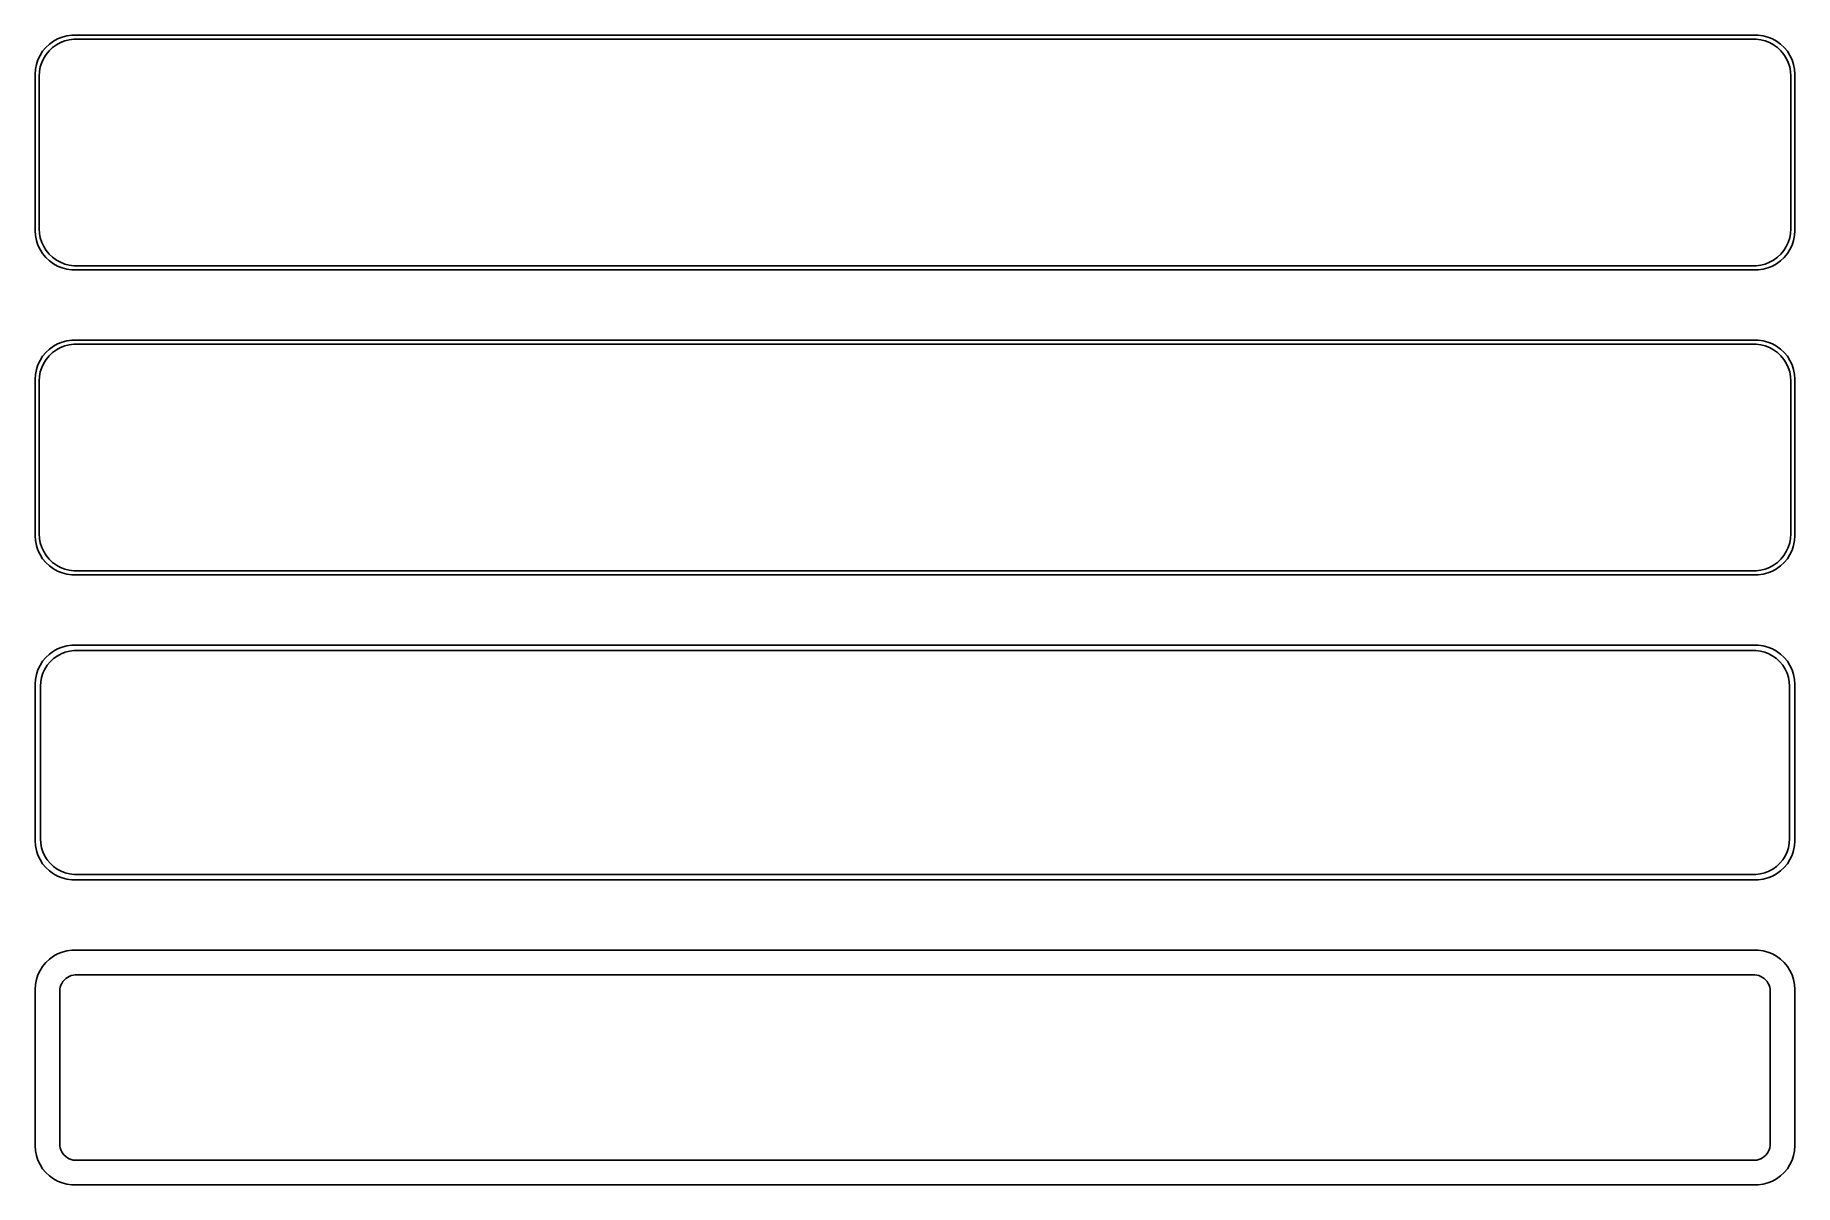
# Model space of a CAD drawing. Header units: metres. Extents: x -112 to 112, y 141 to 288.
import ezdxf

# ---------------------------------------------------------------- set-up
doc = ezdxf.new("R2010")
doc.units = ezdxf.units.M

msp = doc.modelspace()

# ---------------------------------------------------------------- linework, layer by layer
for p, q in [((-111.545, 285.939), (-111.882, 285.409)), ((-111.145, 286.423), (-111.545, 285.939)), ((-110.687, 286.853), (-111.145, 286.423)), ((-111.093, 285.542), (-110.713, 286.002)), ((-110.713, 286.002), (-110.278, 286.41)), ((-110.179, 287.222), (-110.687, 286.853)), ((-110.278, 286.41), (-109.795, 286.761)), ((-109.629, 287.524), (-110.179, 287.222)), ((-109.795, 286.761), (-109.272, 287.048)), ((-109.045, 287.755), (-109.629, 287.524)), ((-109.272, 287.048), (-108.718, 287.268)), ((-108.437, 287.911), (-109.045, 287.755)), ((-108.718, 287.268), (-108.14, 287.416)), ((-107.814, 287.99), (-108.437, 287.911)), ((-108.14, 287.416), (-107.548, 287.491)), ((107.814, 287.99), (-107.814, 287.99)), ((-107.548, 287.491), (107.548, 287.491)), ((107.548, 287.491), (108.14, 287.416)), ((108.437, 287.911), (107.814, 287.99)), ((108.14, 287.416), (108.718, 287.268)), ((109.045, 287.755), (108.437, 287.911)), ((108.718, 287.268), (109.272, 287.048)), ((109.629, 287.524), (109.045, 287.755)), ((109.272, 287.048), (109.795, 286.761)), ((110.179, 287.222), (109.629, 287.524)), ((109.795, 286.761), (110.278, 286.41)), ((110.687, 286.853), (110.179, 287.222)), ((110.278, 286.41), (110.713, 286.002)), ((111.145, 286.423), (110.687, 286.853)), ((110.713, 286.002), (111.093, 285.542)), ((111.545, 285.939), (111.145, 286.423)), ((111.882, 285.409), (111.545, 285.939)), ((-112.461, 283.627), (-112.5, 283)), ((-112.343, 284.243), (-112.461, 283.627)), ((-112.149, 284.841), (-112.343, 284.243)), ((-111.882, 285.409), (-112.149, 284.841)), ((-111.963, 283.345), (-111.851, 283.931)), ((-111.851, 283.931), (-111.666, 284.499)), ((-111.666, 284.499), (-111.412, 285.038)), ((-111.412, 285.038), (-111.093, 285.542)), ((111.093, 285.542), (111.412, 285.038)), ((111.412, 285.038), (111.666, 284.499)), ((111.666, 284.499), (111.851, 283.931)), ((111.851, 283.931), (111.963, 283.345)), ((112.149, 284.841), (111.882, 285.409)), ((112.343, 284.243), (112.149, 284.841)), ((112.461, 283.627), (112.343, 284.243)), ((112.5, 283), (112.461, 283.627)), ((-112.5, 283), (-112.5, 263)), ((-112, 282.75), (-111.963, 283.345)), ((-112, 263.25), (-112, 282.75)), ((111.963, 283.345), (112, 282.75)), ((112, 282.75), (112, 263.25)), ((112.5, 263), (112.5, 283)), ((-111.963, 262.655), (-112, 263.25)), ((112, 263.25), (111.963, 262.655)), ((-112.5, 263), (-112.461, 262.373)), ((-112.461, 262.373), (-112.343, 261.757)), ((-112.343, 261.757), (-112.149, 261.159)), ((-112.149, 261.159), (-111.882, 260.591)), ((-111.851, 262.069), (-111.963, 262.655)), ((-111.666, 261.501), (-111.851, 262.069)), ((-111.412, 260.962), (-111.666, 261.501)), ((111.666, 261.501), (111.412, 260.962)), ((111.851, 262.069), (111.666, 261.501)), ((111.963, 262.655), (111.851, 262.069)), ((111.882, 260.591), (112.149, 261.159)), ((112.149, 261.159), (112.343, 261.757)), ((112.343, 261.757), (112.461, 262.373)), ((112.461, 262.373), (112.5, 263)), ((-111.882, 260.591), (-111.545, 260.061)), ((-111.545, 260.061), (-111.145, 259.577)), ((-111.093, 260.458), (-111.412, 260.962)), ((-111.145, 259.577), (-110.687, 259.147)), ((-110.713, 259.998), (-111.093, 260.458)), ((-110.278, 259.59), (-110.713, 259.998)), ((-110.687, 259.147), (-110.179, 258.778)), ((-109.795, 259.239), (-110.278, 259.59)), ((-110.179, 258.778), (-109.629, 258.476)), ((-109.272, 258.952), (-109.795, 259.239)), ((-108.718, 258.732), (-109.272, 258.952)), ((109.272, 258.952), (108.718, 258.732)), ((109.795, 259.239), (109.272, 258.952)), ((109.629, 258.476), (110.179, 258.778)), ((110.278, 259.59), (109.795, 259.239)), ((110.179, 258.778), (110.687, 259.147)), ((110.713, 259.998), (110.278, 259.59)), ((110.687, 259.147), (111.145, 259.577)), ((111.093, 260.458), (110.713, 259.998)), ((111.412, 260.962), (111.093, 260.458)), ((111.145, 259.577), (111.545, 260.061)), ((111.545, 260.061), (111.882, 260.591)), ((-109.629, 258.476), (-109.045, 258.245)), ((-109.045, 258.245), (-108.437, 258.089)), ((-108.14, 258.584), (-108.718, 258.732)), ((-108.437, 258.089), (-107.814, 258.01)), ((-107.548, 258.509), (-108.14, 258.584)), ((-107.814, 258.01), (107.814, 258.01)), ((107.548, 258.509), (-107.548, 258.509)), ((108.14, 258.584), (107.548, 258.509)), ((107.814, 258.01), (108.437, 258.089)), ((108.718, 258.732), (108.14, 258.584)), ((108.437, 258.089), (109.045, 258.245)), ((109.045, 258.245), (109.629, 258.476)), ((-110.687, 247.853), (-111.145, 247.423)), ((-110.179, 248.222), (-110.687, 247.853)), ((-110.278, 247.41), (-109.795, 247.761)), ((-109.629, 248.524), (-110.179, 248.222)), ((-109.795, 247.761), (-109.272, 248.048)), ((-109.045, 248.755), (-109.629, 248.524)), ((-109.272, 248.048), (-108.718, 248.268)), ((-108.437, 248.911), (-109.045, 248.755)), ((-108.718, 248.268), (-108.14, 248.416)), ((-107.814, 248.99), (-108.437, 248.911)), ((-108.14, 248.416), (-107.548, 248.491)), ((107.814, 248.99), (-107.814, 248.99)), ((-107.548, 248.491), (107.548, 248.491)), ((107.548, 248.491), (108.14, 248.416)), ((108.437, 248.911), (107.814, 248.99)), ((108.14, 248.416), (108.718, 248.268)), ((109.045, 248.755), (108.437, 248.911)), ((108.718, 248.268), (109.272, 248.048)), ((109.629, 248.524), (109.045, 248.755)), ((109.272, 248.048), (109.795, 247.761)), ((110.179, 248.222), (109.629, 248.524)), ((109.795, 247.761), (110.278, 247.41)), ((110.687, 247.853), (110.179, 248.222)), ((111.145, 247.423), (110.687, 247.853)), ((-112.149, 245.841), (-112.343, 245.243)), ((-111.882, 246.409), (-112.149, 245.841)), ((-111.545, 246.939), (-111.882, 246.409)), ((-111.851, 244.931), (-111.666, 245.499)), ((-111.666, 245.499), (-111.412, 246.038)), ((-111.145, 247.423), (-111.545, 246.939)), ((-111.412, 246.038), (-111.093, 246.542)), ((-111.093, 246.542), (-110.713, 247.002)), ((-110.713, 247.002), (-110.278, 247.41)), ((110.278, 247.41), (110.713, 247.002)), ((110.713, 247.002), (111.093, 246.542)), ((111.093, 246.542), (111.412, 246.038)), ((111.545, 246.939), (111.145, 247.423)), ((111.412, 246.038), (111.666, 245.499)), ((111.882, 246.409), (111.545, 246.939)), ((111.666, 245.499), (111.851, 244.931)), ((112.149, 245.841), (111.882, 246.409)), ((112.343, 245.243), (112.149, 245.841)), ((-112.461, 244.627), (-112.5, 244)), ((-112.5, 244), (-112.5, 224)), ((-112.343, 245.243), (-112.461, 244.627)), ((-112, 243.75), (-111.963, 244.345)), ((-112, 224.25), (-112, 243.75)), ((-111.963, 244.345), (-111.851, 244.931)), ((111.851, 244.931), (111.963, 244.345)), ((111.963, 244.345), (112, 243.75)), ((112, 243.75), (112, 224.25)), ((112.461, 244.627), (112.343, 245.243)), ((112.5, 244), (112.461, 244.627)), ((112.5, 224), (112.5, 244)), ((-112.5, 224), (-112.461, 223.373)), ((-112.461, 223.373), (-112.343, 222.757)), ((-112.343, 222.757), (-112.149, 222.159)), ((-111.963, 223.655), (-112, 224.25)), ((-111.851, 223.069), (-111.963, 223.655)), ((-111.666, 222.501), (-111.851, 223.069)), ((111.851, 223.069), (111.666, 222.501)), ((111.963, 223.655), (111.851, 223.069)), ((112, 224.25), (111.963, 223.655)), ((112.149, 222.159), (112.343, 222.757)), ((112.343, 222.757), (112.461, 223.373)), ((112.461, 223.373), (112.5, 224)), ((-112.149, 222.159), (-111.882, 221.591)), ((-111.882, 221.591), (-111.545, 221.061)), ((-111.412, 221.962), (-111.666, 222.501)), ((-111.545, 221.061), (-111.145, 220.577)), ((-111.093, 221.458), (-111.412, 221.962)), ((-111.145, 220.577), (-110.687, 220.147)), ((-110.713, 220.998), (-111.093, 221.458)), ((-110.278, 220.59), (-110.713, 220.998)), ((-109.795, 220.239), (-110.278, 220.59)), ((110.278, 220.59), (109.795, 220.239)), ((110.713, 220.998), (110.278, 220.59)), ((110.687, 220.147), (111.145, 220.577)), ((111.093, 221.458), (110.713, 220.998)), ((111.412, 221.962), (111.093, 221.458)), ((111.145, 220.577), (111.545, 221.061)), ((111.666, 222.501), (111.412, 221.962)), ((111.545, 221.061), (111.882, 221.591)), ((111.882, 221.591), (112.149, 222.159)), ((-110.687, 220.147), (-110.179, 219.778)), ((-110.179, 219.778), (-109.629, 219.476)), ((-109.272, 219.952), (-109.795, 220.239)), ((-109.629, 219.476), (-109.045, 219.245)), ((-108.718, 219.732), (-109.272, 219.952)), ((-109.045, 219.245), (-108.437, 219.089)), ((-108.14, 219.584), (-108.718, 219.732)), ((-108.437, 219.089), (-107.814, 219.01)), ((-107.548, 219.509), (-108.14, 219.584)), ((-107.814, 219.01), (107.814, 219.01)), ((107.548, 219.509), (-107.548, 219.509)), ((108.14, 219.584), (107.548, 219.509)), ((107.814, 219.01), (108.437, 219.089)), ((108.718, 219.732), (108.14, 219.584)), ((108.437, 219.089), (109.045, 219.245)), ((109.272, 219.952), (108.718, 219.732)), ((109.045, 219.245), (109.629, 219.476)), ((109.795, 220.239), (109.272, 219.952)), ((109.629, 219.476), (110.179, 219.778)), ((110.179, 219.778), (110.687, 220.147)), ((-109.629, 209.524), (-110.179, 209.222)), ((-109.045, 209.755), (-109.629, 209.524)), ((-108.437, 209.911), (-109.045, 209.755)), ((-107.814, 209.99), (-108.437, 209.911)), ((-108.108, 209.247), (-107.537, 209.319)), ((107.814, 209.99), (-107.814, 209.99)), ((-107.537, 209.319), (107.537, 209.319)), ((107.537, 209.319), (108.108, 209.247)), ((108.437, 209.911), (107.814, 209.99)), ((109.045, 209.755), (108.437, 209.911)), ((109.629, 209.524), (109.045, 209.755)), ((110.179, 209.222), (109.629, 209.524)), ((-111.882, 207.409), (-112.149, 206.841)), ((-111.545, 207.939), (-111.882, 207.409)), ((-111.145, 208.423), (-111.545, 207.939)), ((-111.262, 206.956), (-110.954, 207.441)), ((-110.687, 208.853), (-111.145, 208.423)), ((-110.954, 207.441), (-110.588, 207.884)), ((-110.179, 209.222), (-110.687, 208.853)), ((-110.588, 207.884), (-110.168, 208.278)), ((-110.168, 208.278), (-109.703, 208.616)), ((-109.703, 208.616), (-109.199, 208.893)), ((-109.199, 208.893), (-108.665, 209.104)), ((-108.665, 209.104), (-108.108, 209.247)), ((108.108, 209.247), (108.665, 209.104)), ((108.665, 209.104), (109.199, 208.893)), ((109.199, 208.893), (109.703, 208.616)), ((109.703, 208.616), (110.168, 208.278)), ((110.168, 208.278), (110.588, 207.884)), ((110.687, 208.853), (110.179, 209.222)), ((110.588, 207.884), (110.954, 207.441)), ((111.145, 208.423), (110.687, 208.853)), ((110.954, 207.441), (111.262, 206.956)), ((111.545, 207.939), (111.145, 208.423)), ((111.882, 207.409), (111.545, 207.939)), ((112.149, 206.841), (111.882, 207.409)), ((-112.461, 205.627), (-112.5, 205)), ((-112.5, 205), (-112.5, 185)), ((-112.343, 206.243), (-112.461, 205.627)), ((-112.149, 206.841), (-112.343, 206.243)), ((-111.828, 204.75), (-111.792, 205.324)), ((-111.828, 185.25), (-111.828, 204.75)), ((-111.792, 205.324), (-111.685, 205.889)), ((-111.685, 205.889), (-111.507, 206.435)), ((-111.507, 206.435), (-111.262, 206.956)), ((111.262, 206.956), (111.507, 206.435)), ((111.507, 206.435), (111.685, 205.889)), ((111.685, 205.889), (111.792, 205.324)), ((111.792, 205.324), (111.828, 204.75)), ((111.828, 204.75), (111.828, 185.25)), ((112.343, 206.243), (112.149, 206.841)), ((112.461, 205.627), (112.343, 206.243)), ((112.5, 205), (112.461, 205.627)), ((112.5, 185), (112.5, 205)), ((-112.5, 185), (-112.461, 184.373)), ((-111.792, 184.676), (-111.828, 185.25)), ((-111.685, 184.111), (-111.792, 184.676)), ((111.792, 184.676), (111.685, 184.111)), ((111.828, 185.25), (111.792, 184.676)), ((112.461, 184.373), (112.5, 185)), ((-112.461, 184.373), (-112.343, 183.757)), ((-112.343, 183.757), (-112.149, 183.159)), ((-112.149, 183.159), (-111.882, 182.591)), ((-111.882, 182.591), (-111.545, 182.061)), ((-111.507, 183.565), (-111.685, 184.111)), ((-111.262, 183.044), (-111.507, 183.565)), ((-110.954, 182.559), (-111.262, 183.044)), ((-110.588, 182.116), (-110.954, 182.559)), ((110.954, 182.559), (110.588, 182.116)), ((111.262, 183.044), (110.954, 182.559)), ((111.507, 183.565), (111.262, 183.044)), ((111.685, 184.111), (111.507, 183.565)), ((111.545, 182.061), (111.882, 182.591)), ((111.882, 182.591), (112.149, 183.159)), ((112.149, 183.159), (112.343, 183.757)), ((112.343, 183.757), (112.461, 184.373)), ((-111.545, 182.061), (-111.145, 181.577)), ((-111.145, 181.577), (-110.687, 181.147)), ((-110.687, 181.147), (-110.179, 180.778)), ((-110.168, 181.722), (-110.588, 182.116)), ((-110.179, 180.778), (-109.629, 180.476)), ((-109.703, 181.384), (-110.168, 181.722)), ((-109.199, 181.107), (-109.703, 181.384)), ((-109.629, 180.476), (-109.045, 180.245)), ((-108.665, 180.896), (-109.199, 181.107)), ((-109.045, 180.245), (-108.437, 180.089)), ((-108.108, 180.753), (-108.665, 180.896)), ((-108.437, 180.089), (-107.814, 180.01)), ((-107.537, 180.681), (-108.108, 180.753)), ((-107.814, 180.01), (107.814, 180.01)), ((107.537, 180.681), (-107.537, 180.681)), ((108.108, 180.753), (107.537, 180.681)), ((107.814, 180.01), (108.437, 180.089)), ((108.665, 180.896), (108.108, 180.753)), ((108.437, 180.089), (109.045, 180.245)), ((109.199, 181.107), (108.665, 180.896)), ((109.045, 180.245), (109.629, 180.476)), ((109.703, 181.384), (109.199, 181.107)), ((109.629, 180.476), (110.179, 180.778)), ((110.168, 181.722), (109.703, 181.384)), ((110.588, 182.116), (110.168, 181.722)), ((110.179, 180.778), (110.687, 181.147)), ((110.687, 181.147), (111.145, 181.577)), ((111.145, 181.577), (111.545, 182.061)), ((-111.545, 168.939), (-111.882, 168.409)), ((-111.145, 169.423), (-111.545, 168.939)), ((-110.687, 169.853), (-111.145, 169.423)), ((-110.179, 170.222), (-110.687, 169.853)), ((-109.629, 170.524), (-110.179, 170.222)), ((-109.045, 170.755), (-109.629, 170.524)), ((-108.437, 170.911), (-109.045, 170.755)), ((-107.814, 170.99), (-108.437, 170.911)), ((107.814, 170.99), (-107.814, 170.99)), ((108.437, 170.911), (107.814, 170.99)), ((109.045, 170.755), (108.437, 170.911)), ((109.629, 170.524), (109.045, 170.755)), ((110.179, 170.222), (109.629, 170.524)), ((110.687, 169.853), (110.179, 170.222)), ((111.145, 169.423), (110.687, 169.853)), ((111.545, 168.939), (111.145, 169.423)), ((111.882, 168.409), (111.545, 168.939)), ((-112.461, 166.627), (-112.5, 166)), ((-112.343, 167.243), (-112.461, 166.627)), ((-112.149, 167.841), (-112.343, 167.243)), ((-111.882, 168.409), (-112.149, 167.841)), ((-109.293, 166.275), (-109.211, 166.527)), ((-109.211, 166.527), (-109.099, 166.766)), ((-109.099, 166.766), (-108.957, 166.99)), ((-108.957, 166.99), (-108.788, 167.194)), ((-108.788, 167.194), (-108.595, 167.375)), ((-108.595, 167.375), (-108.38, 167.531)), ((-108.38, 167.531), (-108.148, 167.659)), ((-108.148, 167.659), (-107.902, 167.756)), ((-107.902, 167.756), (-107.645, 167.822)), ((-107.645, 167.822), (-107.382, 167.855)), ((-107.382, 167.855), (107.382, 167.855)), ((107.382, 167.855), (107.645, 167.822)), ((107.645, 167.822), (107.902, 167.756)), ((107.902, 167.756), (108.148, 167.659)), ((108.148, 167.659), (108.38, 167.531)), ((108.38, 167.531), (108.595, 167.375)), ((108.595, 167.375), (108.788, 167.194)), ((108.788, 167.194), (108.957, 166.99)), ((108.957, 166.99), (109.099, 166.766)), ((109.099, 166.766), (109.211, 166.527)), ((109.211, 166.527), (109.293, 166.275)), ((112.149, 167.841), (111.882, 168.409)), ((112.343, 167.243), (112.149, 167.841)), ((112.461, 166.627), (112.343, 167.243)), ((112.5, 166), (112.461, 166.627)), ((-112.5, 166), (-112.5, 146)), ((-109.36, 165.75), (-109.343, 166.014)), ((-109.36, 146.25), (-109.36, 165.75)), ((-109.343, 166.014), (-109.293, 166.275)), ((109.293, 166.275), (109.343, 166.014)), ((109.343, 166.014), (109.36, 165.75)), ((109.36, 165.75), (109.36, 146.25)), ((112.5, 146), (112.5, 166)), ((-109.343, 145.986), (-109.36, 146.25)), ((109.36, 146.25), (109.343, 145.986)), ((-112.5, 146), (-112.461, 145.373)), ((-112.461, 145.373), (-112.343, 144.757)), ((-112.343, 144.757), (-112.149, 144.159)), ((-112.149, 144.159), (-111.882, 143.591)), ((-109.293, 145.725), (-109.343, 145.986)), ((-109.211, 145.473), (-109.293, 145.725)), ((-109.099, 145.234), (-109.211, 145.473)), ((-108.957, 145.01), (-109.099, 145.234)), ((-108.788, 144.806), (-108.957, 145.01)), ((-108.595, 144.625), (-108.788, 144.806)), ((-108.38, 144.469), (-108.595, 144.625)), ((-108.148, 144.341), (-108.38, 144.469)), ((-107.902, 144.244), (-108.148, 144.341)), ((-107.645, 144.178), (-107.902, 144.244)), ((-107.382, 144.145), (-107.645, 144.178)), ((107.382, 144.145), (-107.382, 144.145)), ((107.645, 144.178), (107.382, 144.145)), ((107.902, 144.244), (107.645, 144.178)), ((108.148, 144.341), (107.902, 144.244)), ((108.38, 144.469), (108.148, 144.341)), ((108.595, 144.625), (108.38, 144.469)), ((108.788, 144.806), (108.595, 144.625)), ((108.957, 145.01), (108.788, 144.806)), ((109.099, 145.234), (108.957, 145.01)), ((109.211, 145.473), (109.099, 145.234)), ((109.293, 145.725), (109.211, 145.473)), ((109.343, 145.986), (109.293, 145.725)), ((111.882, 143.591), (112.149, 144.159)), ((112.149, 144.159), (112.343, 144.757)), ((112.343, 144.757), (112.461, 145.373)), ((112.461, 145.373), (112.5, 146)), ((-111.882, 143.591), (-111.545, 143.061)), ((-111.545, 143.061), (-111.145, 142.577)), ((-111.145, 142.577), (-110.687, 142.147)), ((-110.687, 142.147), (-110.179, 141.778)), ((-110.179, 141.778), (-109.629, 141.476)), ((109.629, 141.476), (110.179, 141.778)), ((110.179, 141.778), (110.687, 142.147)), ((110.687, 142.147), (111.145, 142.577)), ((111.145, 142.577), (111.545, 143.061)), ((111.545, 143.061), (111.882, 143.591)), ((-109.629, 141.476), (-109.045, 141.245)), ((-109.045, 141.245), (-108.437, 141.089)), ((-108.437, 141.089), (-107.814, 141.01)), ((-107.814, 141.01), (107.814, 141.01)), ((107.814, 141.01), (108.437, 141.089)), ((108.437, 141.089), (109.045, 141.245)), ((109.045, 141.245), (109.629, 141.476))]:
    msp.add_line(p, q)

doc.saveas('drawing.dxf')
